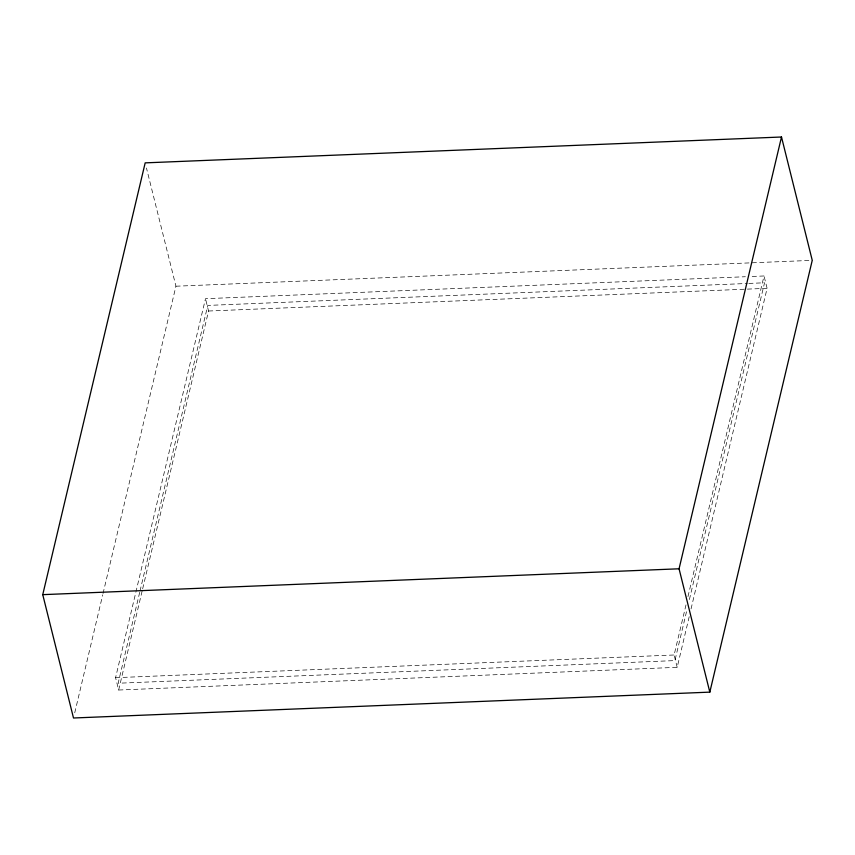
<?xml version="1.0" encoding="UTF-8"?>
<svg xmlns="http://www.w3.org/2000/svg" width="855" height="855" viewBox="0 0 855 855"><rect width="100%" height="100%" fill="white"/><g stroke="black" fill="none" stroke-linecap="round" stroke-linejoin="round"><path stroke-width="0.64" stroke-dasharray="4.28 3.21" d="M74.738 712.814L102.728 594.813M103.028 593.52L175.938 286.211L146.462 168.007M689.205 616.701L677.192 667.327L118.653 690.028L115.575 677.694L205.489 298.684L745.368 276.731M139.696 592.344L118.14 683.231L674.916 660.594L687.228 608.664M140.006 591.051L207.765 305.417L747.227 283.486M118.653 690.028L142.357 590.089M142.667 588.785L208.556 311.017L205.489 298.684M677.192 667.327L674.114 654.994L686.127 604.367M687.976 596.576L764.028 275.973L750.701 276.518M689.387 599.569L764.541 282.781L748.553 283.433M691.043 608.91L767.106 288.317L764.028 275.973M175.938 286.211L812.25 260.348M208.556 311.017L767.106 288.317M115.575 677.694L674.114 654.994"/><path stroke-width="1.28" d="M42.75 594.653L145.179 162.867L781.502 137.003L812.25 260.348L709.821 692.133L73.498 717.997L42.75 594.653L679.062 568.789L781.502 137.003M679.062 568.789L709.821 692.133"/></g></svg>
